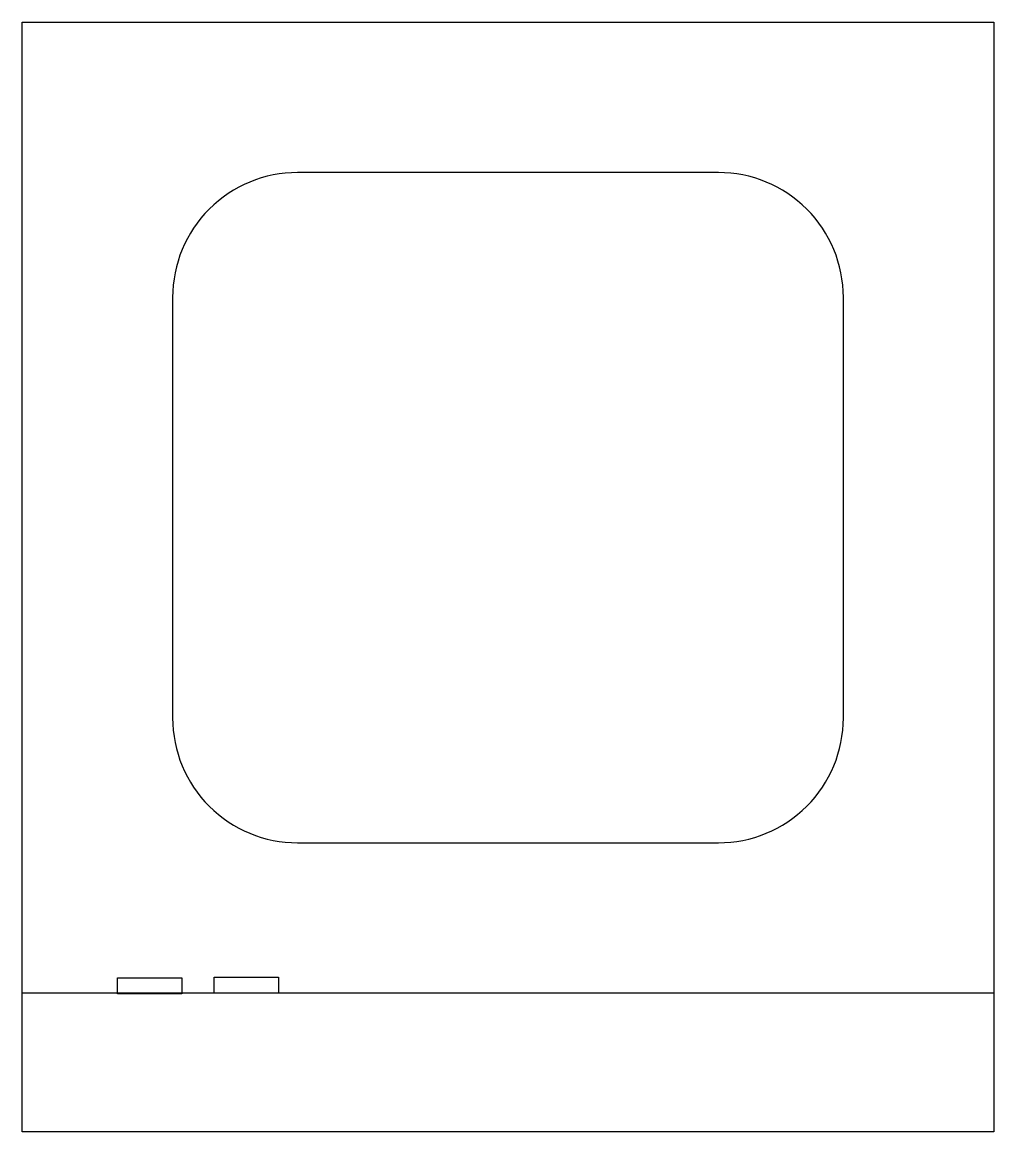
# Model space of a CAD drawing. Extents: x 0 to 0.7, y 0 to 0.8.
import ezdxf

# ---------------------------------------------------------------- set-up
doc = ezdxf.new("R2010")
doc.units = 0
doc.layers.get('0').update_dxf_attribs({"linetype": 'CONTINUOUS'})

msp = doc.modelspace()

# ---------------------------------------------------------------- linework, layer by layer
msp.add_line((0.7, 0.1), (0, 0.1))
msp.add_lwpolyline([(0.10838, 0.60162), (0.10838, 0.29838, 0.414214), (0.19838, 0.20838), (0.50162, 0.20838, 0.414214), (0.59162, 0.29838), (0.59162, 0.60162, 0.414214), (0.50162, 0.69162), (0.19838, 0.69162, 0.414214)], format="xyb", close=True)
for points in [[(0.06864, 0.09952), (0.06864, 0.11111), (0.11505, 0.11111), (0.11505, 0.09952)], [(0.13826, 0.1), (0.13826, 0.11159), (0.18466, 0.11159), (0.18466, 0.1)]]:
    msp.add_lwpolyline(points, close=True)
msp.add_3dface([(0.7, 0.8), (0.7, 0), (0, 0), (0, 0.8)])

doc.saveas('drawing.dxf')
